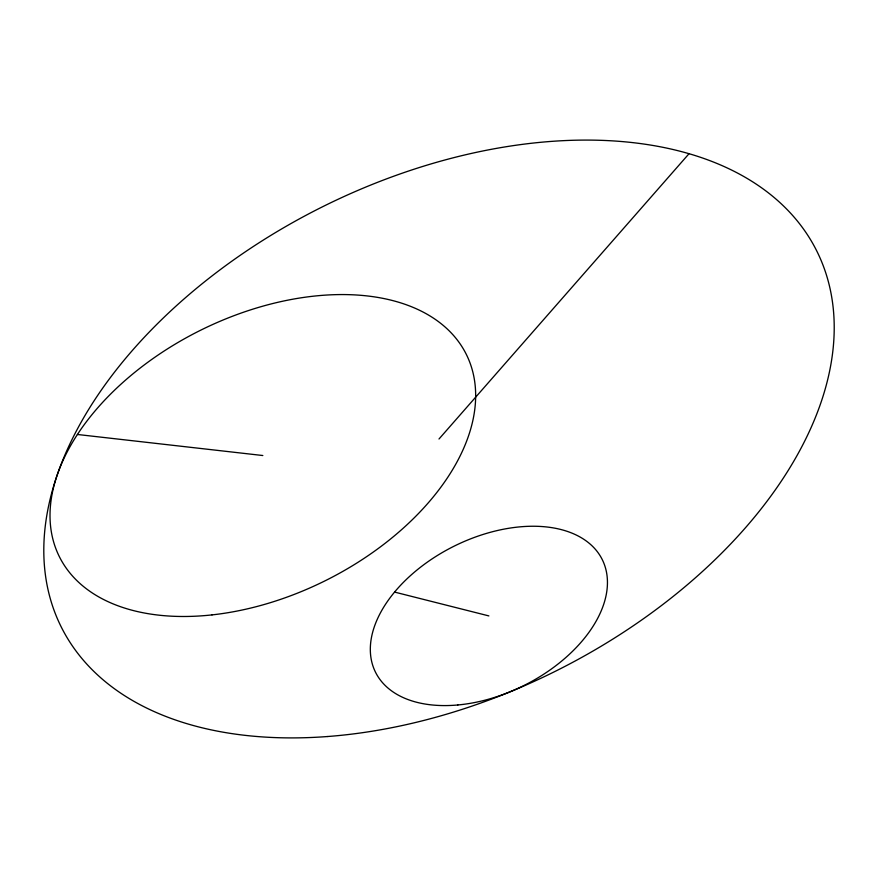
<?xml version="1.0" encoding="UTF-8"?>
<svg xmlns="http://www.w3.org/2000/svg" width="878" height="878" viewBox="0 0 878 878"><rect width="100%" height="100%" fill="white"/><g stroke="black" fill="none" stroke-linecap="round" stroke-linejoin="round"><path stroke-width="1.32" d="M439 439L689.032 153.705M77.418 434.478L262.829 455.528M394.562 592.079L488.881 615.917M212.015 614.896A227.237 139.898 -26.4 0 0 467.228 356.27A227.237 139.898 -26.4 0 0 109.256 395.418A227.237 139.898 -26.4 0 0 212.015 614.896M457.877 704.968A126.586 77.933 -26.4 0 0 603.493 562.293A126.586 77.933 -26.4 0 0 405.285 580.479A126.586 77.933 -26.4 0 0 457.877 704.968M327.637 736.521A421.956 259.789 -26.4 0 0 823.081 265.343A421.956 259.789 -26.4 0 0 166.293 315.125A421.956 259.789 -26.4 0 0 327.637 736.521"/></g></svg>
